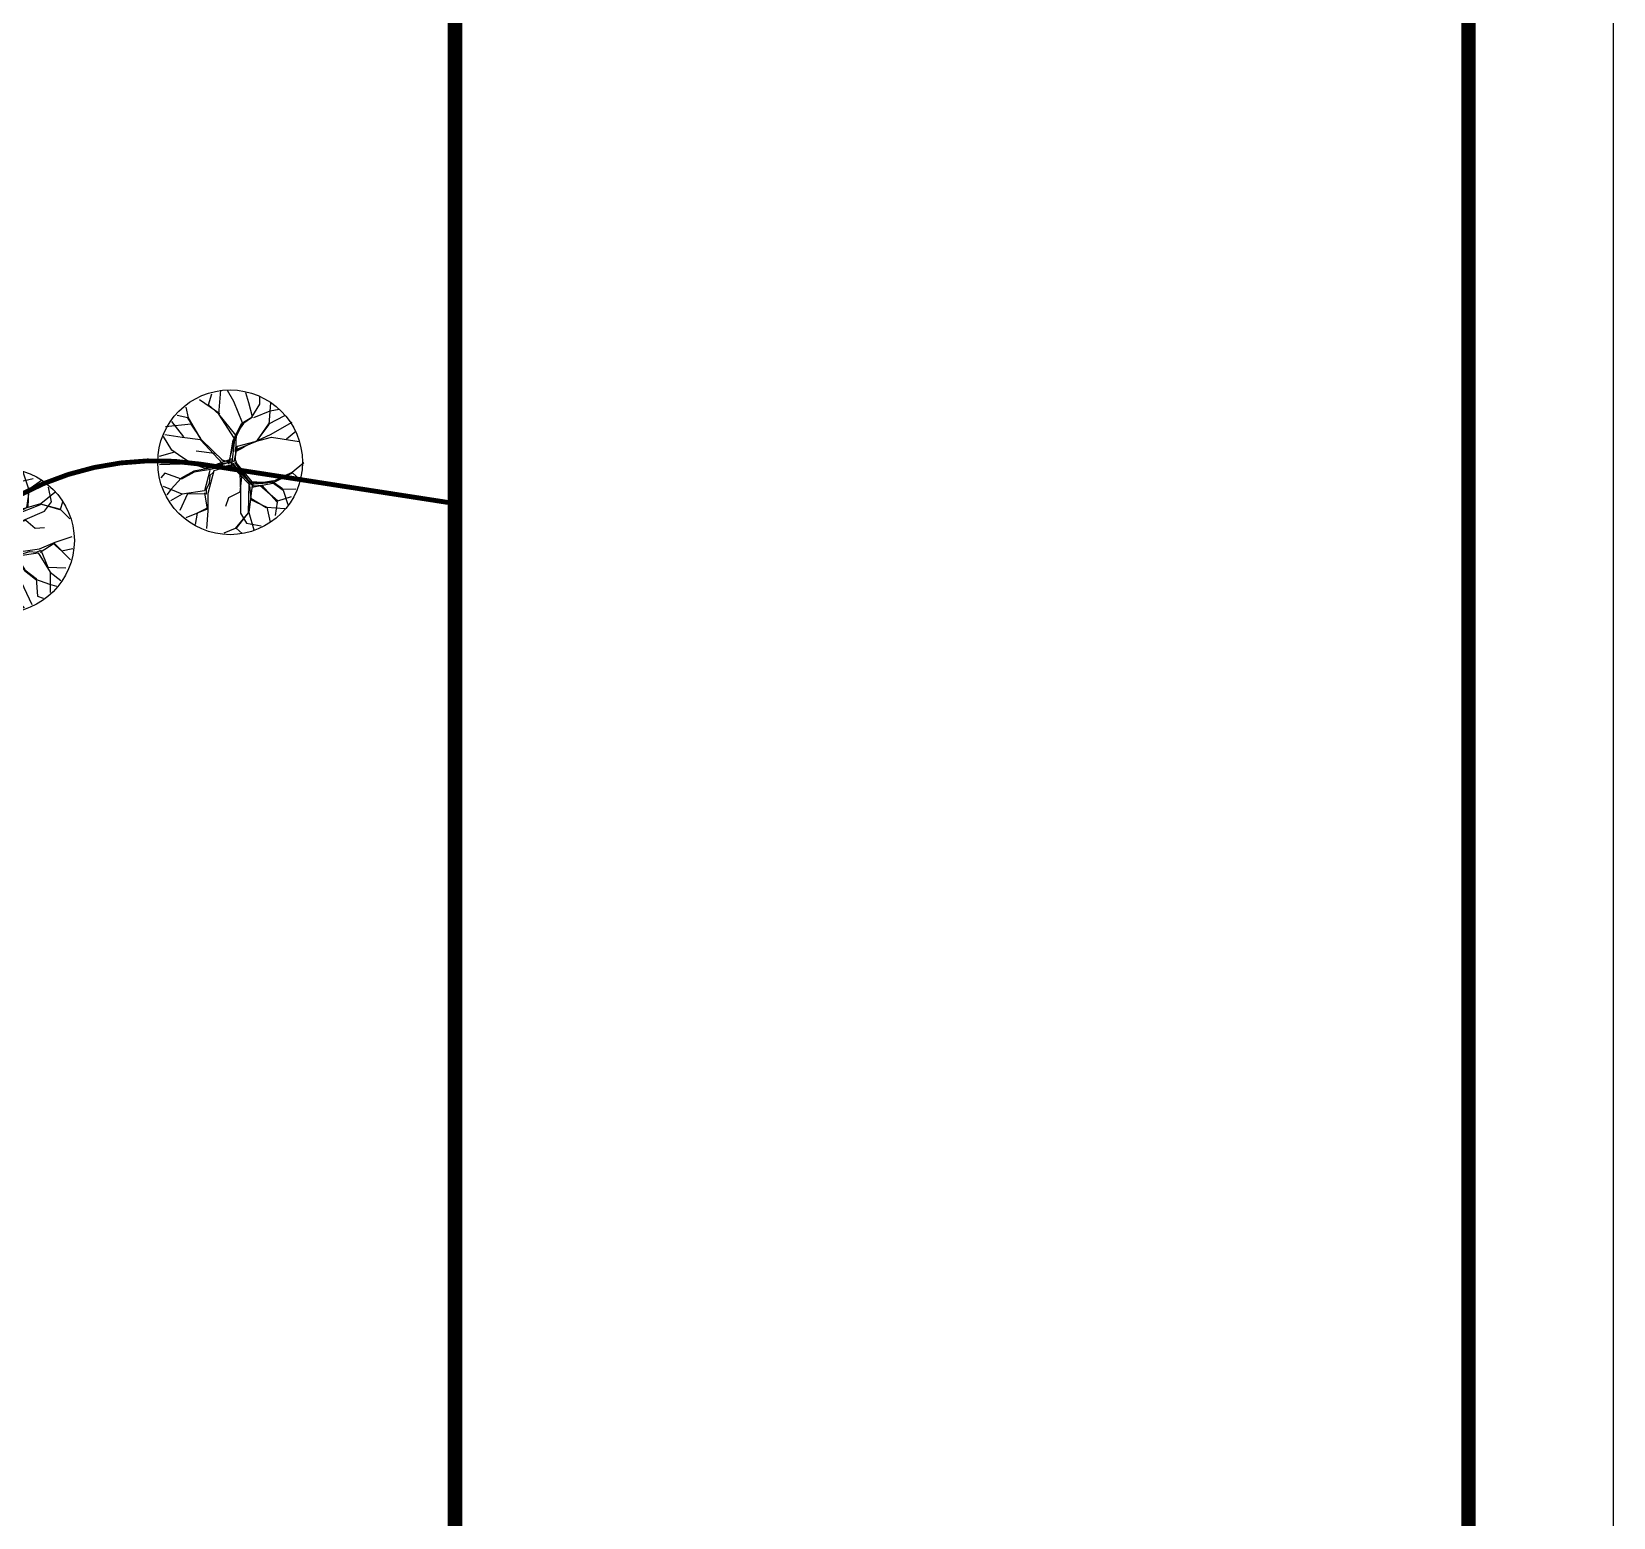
# Model space of a CAD drawing. Extents: x 367348645 to 367600945, y 521264746 to 521442946.
# Drawn here: x 367568174 to 367600945, y 521371633 to 521402423 of the extents above; entities that cross this region are included whole.
import ezdxf

# ---------------------------------------------------------------- set-up
doc = ezdxf.new("R2010")
doc.units = 0
doc.header["$LTSCALE"] = 1000
doc.header["$MEASUREMENT"] = 0
for name, color, linetype in [('0-图框', 4, 'Continuous'), ('DLSS', 5, 'Continuous'), ('PUB_TITLE', 4, 'Continuous'), ('TREE', 74, 'Continuous')]:
    doc.layers.add(name, color=color, linetype=linetype)

# ---------------------------------------------------------------- blocks, each defined once
blk = doc.blocks.new('$植物$00000094')
for p, q in [((-203, 770, 0), (-390, 970, 0)), ((-176, 850, 0), (-203, 1050, 0)), ((-176, 850, 0), (38, 1064, 0)), ((-42, 970, 0), (-96, 1064, 0)), ((52, 770, 0), (-42, 970, 0)), ((38, 770, 0), (212, 970, 0)), ((212, 970, 0), (172, 1050, 0)), ((199, 556, 0), (359, 997, 0)), ((453, 716, 0), (480, 957, 0)), ((-524, 743, 0), (-671, 837, 0)), ((-524, 583, 0), (-524, 930, 0)), ((-510, 569, 0), (-524, 743, 0)), ((-310, 516, 0), (-203, 770, 0)), ((-256, 516, 0), (-176, 850, 0)), ((65, 556, 0), (38, 770, 0)), ((78, 556, 0), (52, 770, 0)), ((199, 543, 0), (453, 716, 0)), ((225, 569, 0), (493, 743, 0)), ((493, 743, 0), (734, 783, 0)), ((613, 529, 0), (747, 756, 0)), ((-952, 302, 0), (-952, 489, 0)), ((-551, 583, 0), (-791, 703, 0)), ((-310, 489, 0), (-551, 583, 0)), ((-283, 529, 0), (-524, 583, 0)), ((-243, 489, 0), (-310, 516, 0)), ((-29, 275, 0), (-310, 489, 0)), ((-2, 329, 0), (-256, 516, 0)), ((-176, 409, 0), (-243, 489, 0)), ((11, 315, 0), (65, 556, 0)), ((25, 289, 0), (78, 556, 0)), ((52, 315, 0), (225, 569, 0)), ((52, 382, 0), (199, 543, 0)), ((480, 289, 0), (613, 529, 0)), ((613, 503, 0), (894, 583, 0)), ((747, 329, 0), (854, 703, 0)), ((854, 342, 0), (948, 476, 0)), ((-952, 289, 0), (-1059, 235, 0)), ((-805, 35, 0), (-952, 302, 0)), ((-805, 35, 0), (-952, 289, 0)), ((-484, 222, 0), (-591, 315, 0)), ((-122, 382, 0), (-176, 409, 0)), ((-69, 355, 0), (-122, 382, 0)), ((-42, 289, 0), (-69, 355, 0)), ((-56, -5, 0), (-29, 275, 0)), ((-42, 8, 0), (11, 315, 0)), ((0, 2, 0), (52, 315, 0)), ((0, 2, 0), (25, 289, 0)), ((25, 115, 0), (480, 289, 0)), ((38, -45, 0), (52, 382, 0)), ((52, 88, 0), (480, 275, 0)), ((212, 168, 0), (346, 409, 0)), ((480, 275, 0), (854, 342, 0)), ((480, 275, 0), (854, 329, 0)), ((493, 275, 0), (747, 329, 0)), ((854, 329, 0), (1015, 302, 0)), ((-805, 21, 0), (-1072, 48, 0)), ((-938, 115, 0), (-1059, -72, 0)), ((-765, 142, 0), (-938, 115, 0)), ((-403, -139, 0), (-805, 35, 0)), ((-443, -179, 0), (-805, 21, 0)), ((-470, 21, 0), (-765, 142, 0)), ((-470, 35, 0), (-484, 222, 0)), ((-270, -72, 0), (-470, 35, 0)), ((-203, -72, 0), (-470, 21, 0)), ((-42, 8, 0), (-403, -139, 0)), ((92, 115, 0), (-15, -19, 0)), ((-15, 35, 0), (346, -233, 0)), ((-15, 21, 0), (292, -166, 0)), ((-2, -45, 0), (52, 88, 0)), ((734, -126, 0), (1042, 75, 0)), ((-831, -259, 0), (-1059, -219, 0)), ((-631, -72, 0), (-831, -259, 0)), ((-617, -86, 0), (-831, -246, 0)), ((-430, -139, 0), (-617, -86, 0)), ((-470, -166, 0), (-537, -500, 0)), ((-377, -166, 0), (-510, -446, 0)), ((-390, -139, 0), (-497, -460, 0)), ((-417, -152, 0), (-497, -406, 0)), ((-457, -192, 0), (-497, -313, 0)), ((-430, -206, 0), (-497, -500, 0)), ((-350, -152, 0), (-457, -192, 0)), ((-15, -5, 0), (-443, -179, 0)), ((-29, -72, 0), (-430, -206, 0)), ((-42, -32, 0), (-377, -166, 0)), ((-29, -59, 0), (-350, -152, 0)), ((25, -86, 0), (-270, -72, 0)), ((-29, -32, 0), (-203, -72, 0)), ((-56, -5, 0), (292, -192, 0)), ((-15, -59, 0), (185, -192, 0)), ((-2, -86, 0), (359, -246, 0)), ((118, -126, 0), (132, -286, 0)), ((185, -192, 0), (118, -714, 0)), ((132, -126, 0), (159, -714, 0)), ((145, -139, 0), (145, -487, 0)), ((292, -166, 0), (480, -380, 0)), ((292, -192, 0), (466, -393, 0)), ((306, -192, 0), (734, -112, 0)), ((346, -233, 0), (734, -112, 0)), ((734, -112, 0), (921, -19, 0)), ((734, -112, 0), (1055, -273, 0)), ((921, -19, 0), (1055, -126, 0)), ((-818, -433, 0), (-992, -326, 0)), ((-831, -259, 0), (-952, -500, 0)), ((-497, -313, 0), (-818, -433, 0)), ((-805, -446, 0), (-818, -660, 0)), ((-484, -286, 0), (-805, -446, 0)), ((-497, -460, 0), (-684, -580, 0)), ((-510, -446, 0), (-484, -807, 0)), ((359, -246, 0), (466, -406, 0)), ((466, -393, 0), (506, -567, 0)), ((480, -380, 0), (506, -553, 0)), ((480, -393, 0), (827, -393, 0)), ((827, -393, 0), (1015, -366, 0)), ((-684, -580, 0), (-912, -567, 0)), ((-671, -580, 0), (-738, -767, 0)), ((-537, -500, 0), (-658, -580, 0)), ((-524, -487, 0), (-497, -807, 0)), ((145, -487, 0), (319, -754, 0)), ((159, -513, 0), (306, -754, 0)), ((493, -580, 0), (493, -847, 0)), ((506, -553, 0), (640, -740, 0)), ((506, -567, 0), (720, -593, 0)), ((720, -593, 0), (881, -607, 0)), ((-497, -807, 0), (-631, -874, 0)), ((-484, -807, 0), (-417, -1021, 0)), ((118, -714, 0), (-96, -1075, 0)), ((11, -914, 0), (65, -1088, 0)), ((159, -714, 0), (212, -1088, 0)), ((306, -754, 0), (600, -901, 0)), ((319, -754, 0), (346, -1021, 0)), ((493, -847, 0), (466, -981, 0)), ((640, -740, 0), (747, -781, 0))]:
    blk.add_line(p, q)
blk.add_circle((0, 2, 0), 1086)

msp = doc.modelspace()

# ---------------------------------------------------------------- linework, layer by layer
msp.add_lwpolyline([(367356144.58, 521439945.751), (367576944.58, 521439945.751), (367576944.58, 521267745.751), (367356144.58, 521267745.751), (367356144.58, 521439945.751)])
at = {"layer": '0-图框'}
msp.add_lwpolyline([(367348644.58, 521264745.751), (367600944.58, 521264745.751), (367600944.58, 521442945.751), (367348644.58, 521442945.751)], close=True, dxfattribs=at)
at = {"layer": '0-图框', "const_width": 300}
msp.add_lwpolyline([(367356144.58, 521267745.751), (367597944.58, 521267745.751), (367597944.58, 521439945.751), (367356144.58, 521439945.751)], close=True, dxfattribs=at)
for points in [[(367576944.58, 521267745.751), (367576944.58, 521439945.752)], [(367576944.58, 521267745.751), (367576944.58, 521439945.751)]]:
    msp.add_lwpolyline(points, dxfattribs=at)
at = {"layer": 'DLSS', "color": 0, "linetype": 'Continuous', "const_width": 100, "flags": 128}
msp.add_lwpolyline([(367576944.58, 521305105.027), (367558594.949, 521307864.144, -0.41492732), (367553555.992, 521314704.051), (367564826.45, 521388436.602, -0.414794484), (367571675.924, 521393459.298), (367576944.58, 521392643.258)], format="xyb", dxfattribs=at)
at = {"layer": 'PUB_TITLE', "color": 4}
msp.add_lwpolyline([(367348644.58, 521264745.751), (367600944.58, 521264745.751), (367600944.58, 521442945.751), (367348644.58, 521442945.751)], close=True, dxfattribs=at)
at = {"layer": 'PUB_TITLE', "color": 4, "const_width": 300}
msp.add_lwpolyline([(367356144.58, 521267745.751), (367597944.58, 521267745.751), (367597944.58, 521439945.751), (367356144.58, 521439945.751)], close=True, dxfattribs=at)

# ---------------------------------------------------------------- block references
at = {"layer": 'TREE', "xscale": 1.380810017685184, "yscale": 1.380810017685184, "zscale": 1.380810017685184}
for p, rotation in [((367572287.554, 521393498.697), 111.9541001617481), ((367567557.171, 521391877.629), 224.9299600207526)]:
    msp.add_blockref('$植物$00000094', p, dxfattribs=dict(at, rotation=rotation))

doc.saveas('drawing.dxf')
